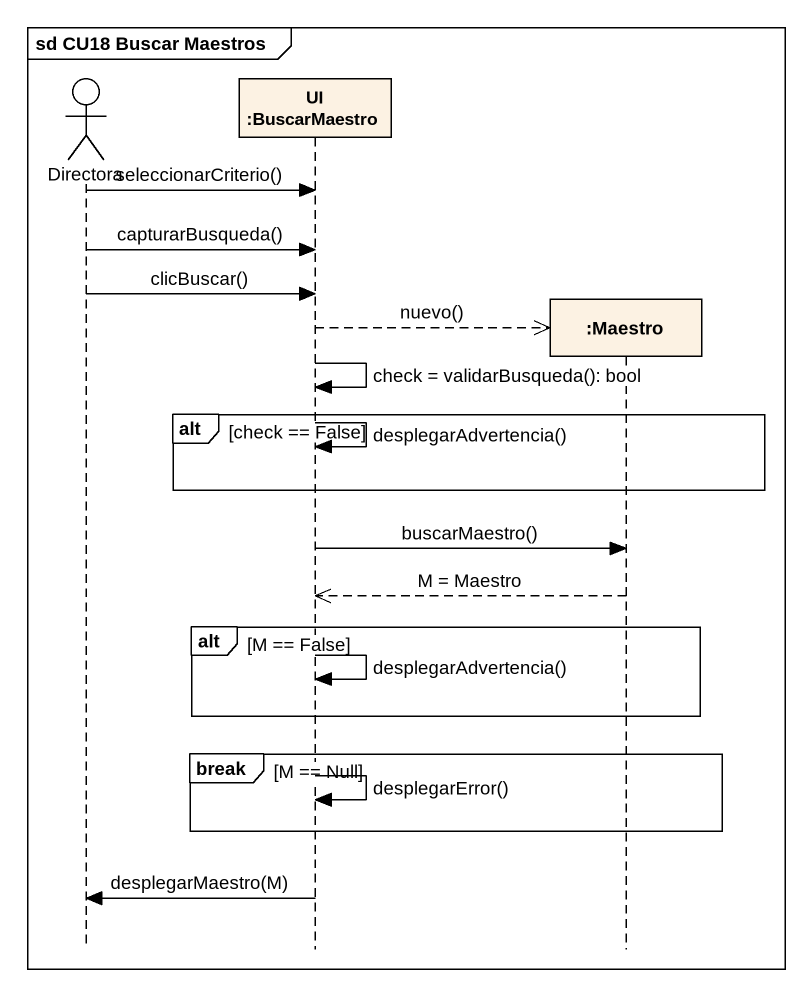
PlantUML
@startuml
mainframe sd CU18 Buscar Maestros
hide footbox
actor Directora
participant "UI :BuscarMaestro" as UI_BuscarMaestro
participant ":Maestro" as Maestro

Directora -> UI_BuscarMaestro : seleccionarCriterio()
Directora -> UI_BuscarMaestro : capturarBusqueda()
Directora -> UI_BuscarMaestro : clicBuscar()
UI_BuscarMaestro -->> Maestro ** : nuevo()
UI_BuscarMaestro -> UI_BuscarMaestro : check = validarBusqueda(): bool
alt check == False
  UI_BuscarMaestro -> UI_BuscarMaestro : desplegarAdvertencia()
end
UI_BuscarMaestro -> Maestro : buscarMaestro()
Maestro -->> UI_BuscarMaestro : M = Maestro
alt M == False
  UI_BuscarMaestro -> UI_BuscarMaestro : desplegarAdvertencia()
end
break M == Null
  UI_BuscarMaestro -> UI_BuscarMaestro : desplegarError()
end
UI_BuscarMaestro -> Directora : desplegarMaestro(M)
@enduml
